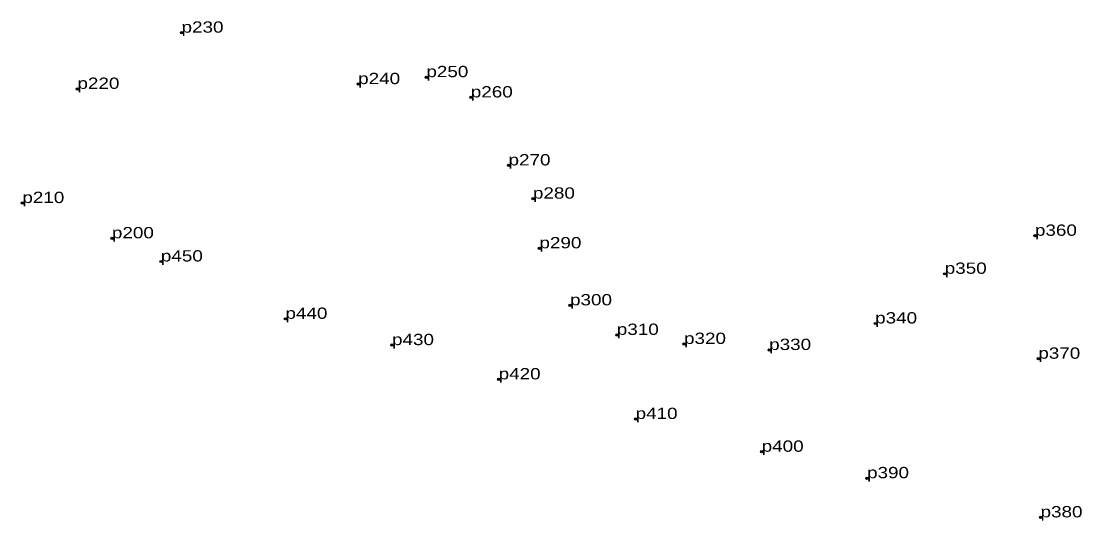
# Model space of a CAD drawing. Header units: metres. Extents: x 533892 to 534746, y 1849357 to 1850035.
# Drawn here: x 534577.1 to 534746.3, y 1849837.8 to 1849917.5 of the extents above; entities that cross this region are included whole.
import ezdxf

# ---------------------------------------------------------------- set-up
doc = ezdxf.new("R2010")
doc.units = ezdxf.units.M
doc.header["$LTSCALE"] = 0.72
doc.header["$PDMODE"] = 32
doc.header["$PDSIZE"] = 0.36
doc.layers.add('12', color=7, linetype='Continuous')
doc.layers.add('7', color=7, linetype='Continuous')

msp = doc.modelspace()

# ---------------------------------------------------------------- linework, layer by layer
at = {"layer": '7'}
for p in [(534602.71, 1849915.63), (534641.75, 1849908.53), (534586.1, 1849906.67), (534630.88, 1849907.43), (534648.85, 1849905.31), (534654.87, 1849894.47), (534577.31, 1849888.47), (534658.76, 1849889.17), (534591.6, 1849882.85), (534738.84, 1849883.25), (534659.8, 1849881.25), (534599.41, 1849879.15), (534724.45, 1849877.19), (534664.68, 1849872.16), (534619.28, 1849870.01), (534713.35, 1849869.27), (534672.14, 1849867.45), (534636.28, 1849865.82), (534682.87, 1849866.01), (534696.45, 1849865.04), (534739.38, 1849863.65), (534653.29, 1849860.36), (534675.13, 1849854.04), (534695.25, 1849848.82), (534712.06, 1849844.6), (534739.74, 1849838.36)]:
    msp.add_point(p, dxfattribs=at)

# ---------------------------------------------------------------- texts
at = {"layer": '12', "width": 1.25}
for s, p in [('p230', (534602.71, 1849915.63)), ('p230', (534602.71, 1849915.63)), ('p230', (534602.71, 1849915.63)), ('p230', (534602.71, 1849915.63)), ('p230', (534602.71, 1849915.63)), ('p250', (534641.76, 1849908.54)), ('p250', (534641.76, 1849908.54)), ('p250', (534641.76, 1849908.54)), ('p250', (534641.76, 1849908.54)), ('p250', (534641.76, 1849908.54)), ('p220', (534586.1, 1849906.67)), ('p220', (534586.1, 1849906.67)), ('p220', (534586.1, 1849906.67)), ('p220', (534586.1, 1849906.67)), ('p220', (534586.1, 1849906.67)), ('p240', (534630.88, 1849907.43)), ('p240', (534630.88, 1849907.43)), ('p240', (534630.88, 1849907.43)), ('p240', (534630.88, 1849907.43)), ('p240', (534630.88, 1849907.43)), ('p260', (534648.85, 1849905.31)), ('p260', (534648.85, 1849905.31)), ('p260', (534648.85, 1849905.31)), ('p260', (534648.85, 1849905.31)), ('p260', (534648.85, 1849905.31)), ('p270', (534654.87, 1849894.47)), ('p270', (534654.87, 1849894.47)), ('p270', (534654.87, 1849894.47)), ('p270', (534654.87, 1849894.47)), ('p270', (534654.87, 1849894.47)), ('p210', (534577.31, 1849888.47)), ('p210', (534577.31, 1849888.47)), ('p210', (534577.31, 1849888.47)), ('p210', (534577.31, 1849888.47)), ('p210', (534577.31, 1849888.47)), ('p280', (534658.76, 1849889.17)), ('p280', (534658.76, 1849889.17)), ('p280', (534658.76, 1849889.17)), ('p280', (534658.76, 1849889.17)), ('p280', (534658.76, 1849889.17)), ('p200', (534591.6, 1849882.85)), ('p200', (534591.6, 1849882.85)), ('p200', (534591.6, 1849882.85)), ('p200', (534591.6, 1849882.85)), ('p200', (534591.6, 1849882.85)), ('p360', (534738.84, 1849883.25)), ('p360', (534738.84, 1849883.25)), ('p360', (534738.84, 1849883.25)), ('p360', (534738.84, 1849883.25)), ('p360', (534738.84, 1849883.25)), ('p290', (534659.8, 1849881.25)), ('p290', (534659.8, 1849881.25)), ('p290', (534659.8, 1849881.25)), ('p290', (534659.8, 1849881.25)), ('p290', (534659.8, 1849881.25)), ('p450', (534599.41, 1849879.15)), ('p450', (534599.41, 1849879.15)), ('p450', (534599.41, 1849879.15)), ('p450', (534599.41, 1849879.15)), ('p450', (534599.41, 1849879.15)), ('p350', (534724.45, 1849877.19)), ('p350', (534724.45, 1849877.19)), ('p350', (534724.45, 1849877.19)), ('p350', (534724.45, 1849877.19)), ('p350', (534724.45, 1849877.19)), ('p300', (534664.68, 1849872.16)), ('p300', (534664.68, 1849872.16)), ('p300', (534664.68, 1849872.16)), ('p300', (534664.68, 1849872.16)), ('p300', (534664.68, 1849872.16)), ('p440', (534619.28, 1849870.01)), ('p440', (534619.28, 1849870.01)), ('p440', (534619.28, 1849870.01)), ('p440', (534619.28, 1849870.01)), ('p440', (534619.28, 1849870.01)), ('p340', (534713.35, 1849869.27)), ('p340', (534713.35, 1849869.27)), ('p340', (534713.35, 1849869.27)), ('p340', (534713.35, 1849869.27)), ('p340', (534713.35, 1849869.27)), ('p310', (534672.14, 1849867.45)), ('p310', (534672.14, 1849867.45)), ('p310', (534672.14, 1849867.45)), ('p310', (534672.14, 1849867.45)), ('p310', (534672.14, 1849867.45)), ('p430', (534636.28, 1849865.82)), ('p430', (534636.28, 1849865.82)), ('p430', (534636.28, 1849865.82)), ('p430', (534636.28, 1849865.82)), ('p430', (534636.28, 1849865.82)), ('p320', (534682.86, 1849866.01)), ('p320', (534682.86, 1849866.01)), ('p320', (534682.86, 1849866.01)), ('p320', (534682.86, 1849866.01)), ('p320', (534682.86, 1849866.01)), ('p330', (534696.45, 1849865.04)), ('p330', (534696.45, 1849865.04)), ('p330', (534696.45, 1849865.04)), ('p330', (534696.45, 1849865.04)), ('p330', (534696.45, 1849865.04)), ('p370', (534739.38, 1849863.65)), ('p370', (534739.38, 1849863.65)), ('p370', (534739.38, 1849863.65)), ('p370', (534739.38, 1849863.65)), ('p370', (534739.38, 1849863.65)), ('p420', (534653.29, 1849860.36)), ('p420', (534653.29, 1849860.36)), ('p420', (534653.29, 1849860.36)), ('p420', (534653.29, 1849860.36)), ('p420', (534653.29, 1849860.36)), ('p410', (534675.14, 1849854.04)), ('p410', (534675.14, 1849854.04)), ('p410', (534675.14, 1849854.04)), ('p410', (534675.14, 1849854.04)), ('p410', (534675.14, 1849854.04)), ('p400', (534695.25, 1849848.82)), ('p400', (534695.25, 1849848.82)), ('p400', (534695.25, 1849848.82)), ('p400', (534695.25, 1849848.82)), ('p400', (534695.25, 1849848.82)), ('p390', (534712.06, 1849844.6)), ('p390', (534712.06, 1849844.6)), ('p390', (534712.06, 1849844.6)), ('p390', (534712.06, 1849844.6)), ('p390', (534712.06, 1849844.6)), ('p380', (534739.74, 1849838.36)), ('p380', (534739.74, 1849838.36)), ('p380', (534739.74, 1849838.36)), ('p380', (534739.74, 1849838.36)), ('p380', (534739.74, 1849838.36))]:
    msp.add_text(s, height=1.8, dxfattribs=at).set_placement(p)

doc.saveas('drawing.dxf')
